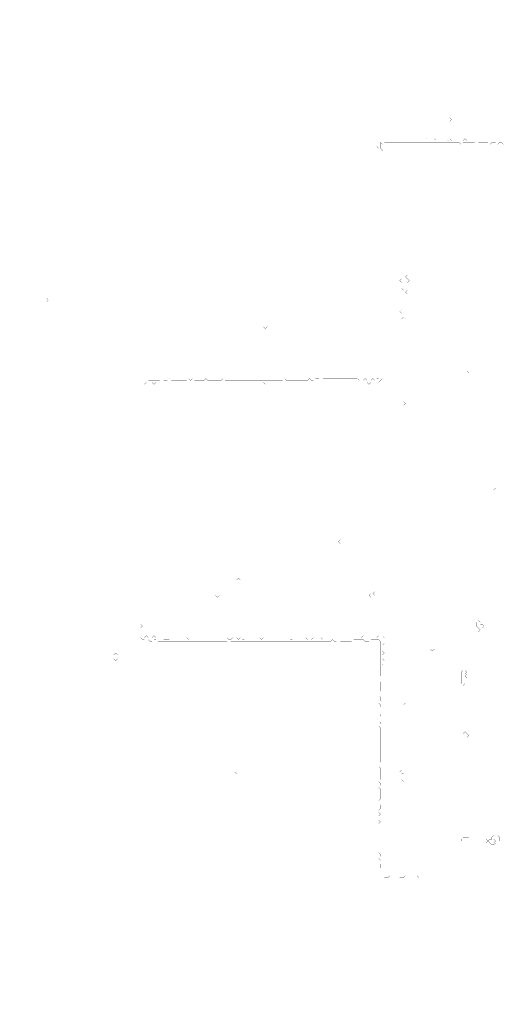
# Model space of a CAD drawing. Header units: metres. Extents: x 0 to 4931, y -4931 to 0.
# Drawn here: x 0 to 2427, y -4931 to 0 of the extents above; entities that cross this region are included whole.
import ezdxf

# ---------------------------------------------------------------- set-up
doc = ezdxf.new("R2010")
doc.units = ezdxf.units.M
for name, color, linetype in [('conductor', 1, 'Continuous'), ('dielectric', 8, 'Continuous'), ('substrate', 5, 'Continuous')]:
    doc.layers.add(name, color=color, linetype=linetype)

msp = doc.modelspace()

# ---------------------------------------------------------------- linework, layer by layer
at = {"layer": 'conductor', "const_width": 0.5}
msp.add_lwpolyline([(2431.4, -627.1), (2421.8, -617.5), (2412.1, -617.5), (2402.5, -627.1), (2392.8, -617.5), (2383.2, -617.5), (2373.5, -617.5), (2363.9, -627.1), (2354.2, -617.5), (2344.6, -617.5), (2334.9, -617.5), (2325.3, -617.5), (2315.6, -617.5), (2306, -617.5), (2296.3, -627.1), (2286.7, -617.5), (2277, -617.5), (2267.4, -617.5), (2257.7, -617.5), (2248.1, -617.5), (2238.4, -617.5), (2228.8, -617.5), (2219.1, -627.1), (2209.5, -617.5), (2199.8, -617.5), (2190.2, -617.5), (2180.5, -617.5), (2170.9, -617.5), (2161.2, -617.5), (2151.6, -617.5), (2142, -617.5), (2132.3, -617.5), (2122.7, -617.5), (2113, -617.5), (2103.4, -617.5), (2093.7, -617.5), (2084.1, -617.5), (2074.4, -617.5), (2064.8, -617.5), (2055.1, -617.5), (2045.5, -617.5), (2035.8, -617.5), (2026.2, -617.5), (2016.5, -617.5), (2006.9, -617.5), (1997.2, -617.5), (1987.6, -617.5), (1977.9, -617.5), (1968.3, -617.5), (1958.6, -617.5), (1949, -617.5), (1939.3, -617.5), (1929.7, -617.5), (1920, -617.5), (1910.4, -617.5), (1900.7, -617.5), (1891.1, -617.5), (1881.4, -617.5), (1871.8, -617.5), (1862.1, -617.5), (1852.5, -617.5), (1842.9, -617.5), (1833.2, -617.5), (1823.6, -627.1), (1813.9, -617.5), (1813.9, -627.1), (1813.9, -636.8), (1813.9, -646.4), (1823.6, -656.1), (1813.9, -665.7), (1823.6, -675.4), (1823.6, -685), (1823.6, -694.7), (1823.6, -704.3), (1823.6, -714), (1823.6, -723.6), (1823.6, -733.3), (1823.6, -742.9), (1823.6, -752.6), (1823.6, -762.2), (1823.6, -771.9), (1823.6, -781.5), (1823.6, -791.2), (1823.6, -800.8), (1823.6, -810.5), (1823.6, -820.1), (1823.6, -829.8), (1823.6, -839.4), (1823.6, -849.1), (1823.6, -858.7), (1823.6, -868.4), (1823.6, -878), (1823.6, -887.7), (1823.6, -897.3), (1823.6, -907), (1823.6, -916.6), (1823.6, -926.2), (1823.6, -935.9), (1823.6, -945.5), (1823.6, -955.2), (1823.6, -964.8), (1823.6, -974.5), (1823.6, -984.1), (1823.6, -993.8), (1823.6, -1003.4), (1823.6, -1013.1), (1823.6, -1022.7), (1823.6, -1032.4), (1823.6, -1042), (1823.6, -1051.7), (1823.6, -1061.3), (1823.6, -1071), (1823.6, -1080.6), (1823.6, -1090.3), (1823.6, -1099.9), (1823.6, -1109.6), (1823.6, -1119.2), (1823.6, -1128.9), (1823.6, -1138.5), (1823.6, -1148.2), (1823.6, -1157.8), (1823.6, -1167.5), (1823.6, -1177.1), (1823.6, -1186.8), (1823.6, -1196.4), (1823.6, -1206.1), (1823.6, -1215.7), (1823.6, -1225.4), (1823.6, -1235), (1823.6, -1244.6), (1823.6, -1254.3), (1823.6, -1263.9), (1823.6, -1273.6), (1823.6, -1283.2), (1823.6, -1292.9), (1823.6, -1302.5), (1823.6, -1312.2), (1823.6, -1321.8), (1823.6, -1331.5), (1823.6, -1341.1), (1823.6, -1350.8), (1823.6, -1360.4), (1823.6, -1370.1), (1823.6, -1379.7), (1823.6, -1389.4), (1823.6, -1399), (1823.6, -1408.7), (1823.6, -1418.3), (1823.6, -1428), (1823.6, -1437.6), (1823.6, -1447.3), (1823.6, -1456.9), (1823.6, -1466.6), (1823.6, -1476.2), (1823.6, -1485.9), (1823.6, -1495.5), (1823.6, -1505.2), (1823.6, -1514.8), (1823.6, -1524.5), (1823.6, -1534.1), (1823.6, -1543.8), (1823.6, -1553.4), (1823.6, -1563), (1823.6, -1572.7), (1823.6, -1582.3), (1823.6, -1592), (1823.6, -1601.6), (1823.6, -1611.3), (1823.6, -1620.9), (1823.6, -1630.6), (1823.6, -1640.2), (1823.6, -1649.9), (1823.6, -1659.5), (1823.6, -1669.2), (1823.6, -1678.8), (1823.6, -1688.5), (1823.6, -1698.1), (1823.6, -1707.8), (1823.6, -1717.4), (1823.6, -1727.1), (1823.6, -1736.7), (1823.6, -1746.4), (1823.6, -1756), (1823.6, -1765.7), (1823.6, -1775.3), (1823.6, -1785), (1823.6, -1794.6), (1823.6, -1804.3), (1813.9, -1813.9), (1804.3, -1823.6), (1794.6, -1823.6), (1785, -1823.6), (1775.3, -1823.6), (1765.7, -1823.6), (1756, -1833.2), (1746.4, -1823.6), (1736.7, -1823.6), (1727.1, -1823.6), (1717.4, -1823.6), (1707.8, -1823.6), (1698.1, -1823.6), (1688.5, -1823.6), (1678.8, -1823.6), (1669.2, -1823.6), (1659.5, -1823.6), (1649.9, -1823.6), (1640.2, -1823.6), (1630.6, -1823.6), (1620.9, -1823.6), (1611.3, -1823.6), (1601.6, -1823.6), (1592, -1823.6), (1582.3, -1823.6), (1572.7, -1823.6), (1563, -1823.6), (1553.4, -1823.6), (1543.8, -1823.6), (1534.1, -1823.6), (1524.5, -1823.6), (1514.8, -1823.6), (1505.2, -1823.6), (1495.5, -1823.6), (1485.9, -1823.6), (1476.2, -1823.6), (1466.6, -1823.6), (1456.9, -1823.6), (1447.3, -1823.6), (1437.6, -1823.6), (1428, -1823.6), (1418.3, -1823.6), (1408.7, -1823.6), (1399, -1823.6), (1389.4, -1823.6), (1379.7, -1823.6), (1370.1, -1823.6), (1360.4, -1823.6), (1350.8, -1823.6), (1341.1, -1823.6), (1331.5, -1823.6), (1321.8, -1823.6), (1312.2, -1823.6), (1302.5, -1823.6), (1292.9, -1833.2), (1283.2, -1823.6), (1273.6, -1823.6), (1263.9, -1823.6), (1254.3, -1833.2), (1244.6, -1833.2), (1235, -1833.2), (1225.4, -1823.6), (1215.7, -1833.2), (1206.1, -1823.6), (1196.4, -1823.6), (1186.8, -1823.6), (1177.1, -1833.2), (1167.5, -1823.6), (1157.8, -1823.6), (1148.2, -1823.6), (1138.5, -1833.2), (1128.9, -1823.6), (1119.2, -1823.6), (1109.6, -1823.6), (1099.9, -1833.2), (1090.3, -1823.6), (1080.6, -1823.6), (1071, -1823.6), (1061.3, -1823.6), (1051.7, -1823.6), (1042, -1823.6), (1032.4, -1823.6), (1022.7, -1823.6), (1013.1, -1823.6), (1003.4, -1823.6), (993.8, -1823.6), (984.1, -1823.6), (974.5, -1823.6), (964.8, -1823.6), (955.2, -1823.6), (945.5, -1823.6), (935.9, -1823.6), (926.2, -1823.6), (916.6, -1823.6), (907, -1823.6), (897.3, -1823.6), (887.7, -1823.6), (878, -1823.6), (868.4, -1823.6), (858.7, -1823.6), (849.1, -1823.6), (839.4, -1823.6), (829.8, -1823.6), (820.1, -1823.6), (810.5, -1823.6), (800.8, -1823.6), (791.2, -1823.6), (781.5, -1823.6), (771.9, -1823.6), (762.2, -1823.6), (752.6, -1823.6), (742.9, -1823.6), (733.3, -1823.6), (723.6, -1823.6), (714, -1823.6), (704.3, -1823.6), (694.7, -1823.6), (685, -1823.6), (675.4, -1833.2), (665.7, -1823.6), (656.1, -1833.2), (646.4, -1823.6), (636.8, -1823.6), (627.1, -1833.2), (627.1, -1842.9), (627.1, -1852.5), (627.1, -1862.1), (627.1, -1871.8), (627.1, -1881.4), (627.1, -1891.1), (627.1, -1900.7), (627.1, -1910.4), (627.1, -1920), (627.1, -1929.7), (627.1, -1939.3), (627.1, -1949), (627.1, -1958.6), (627.1, -1968.3), (627.1, -1977.9), (627.1, -1987.6), (627.1, -1997.2), (627.1, -2006.9), (627.1, -2016.5), (627.1, -2026.2), (627.1, -2035.8), (627.1, -2045.5), (627.1, -2055.1), (627.1, -2064.8), (627.1, -2074.4), (627.1, -2084.1), (627.1, -2093.7), (627.1, -2103.4), (627.1, -2113), (627.1, -2122.7), (627.1, -2132.3), (627.1, -2142), (627.1, -2151.6), (627.1, -2161.2), (627.1, -2170.9), (627.1, -2180.5), (627.1, -2190.2), (627.1, -2199.8), (627.1, -2209.5), (627.1, -2219.1), (627.1, -2228.8), (627.1, -2238.4), (627.1, -2248.1), (627.1, -2257.7), (627.1, -2267.4), (627.1, -2277), (627.1, -2286.7), (627.1, -2296.3), (627.1, -2306), (627.1, -2315.6), (627.1, -2325.3), (627.1, -2334.9), (627.1, -2344.6), (627.1, -2354.2), (627.1, -2363.9), (627.1, -2373.5), (627.1, -2383.2), (627.1, -2392.8), (627.1, -2402.5), (627.1, -2412.1), (627.1, -2421.8), (627.1, -2431.4), (627.1, -2441.1), (627.1, -2450.7), (627.1, -2460.4), (627.1, -2470), (627.1, -2479.6), (627.1, -2489.3), (627.1, -2498.9), (627.1, -2508.6), (627.1, -2518.2), (627.1, -2527.9), (627.1, -2537.5), (627.1, -2547.2), (627.1, -2556.8), (627.1, -2566.5), (627.1, -2576.1), (627.1, -2585.8), (627.1, -2595.4), (627.1, -2605.1), (627.1, -2614.7), (627.1, -2624.4), (627.1, -2634), (627.1, -2643.7), (627.1, -2653.3), (627.1, -2663), (627.1, -2672.6), (627.1, -2682.3), (627.1, -2691.9), (627.1, -2701.6), (627.1, -2711.2), (627.1, -2720.9), (627.1, -2730.5), (627.1, -2740.2), (627.1, -2749.8), (627.1, -2759.5), (627.1, -2769.1), (627.1, -2778.8), (627.1, -2788.4), (627.1, -2798), (627.1, -2807.7), (627.1, -2817.3), (627.1, -2827), (627.1, -2836.6), (627.1, -2846.3), (627.1, -2855.9), (627.1, -2865.6), (627.1, -2875.2), (627.1, -2884.9), (627.1, -2894.5), (627.1, -2904.2), (627.1, -2913.8), (627.1, -2923.5), (627.1, -2933.1), (627.1, -2942.8), (627.1, -2952.4), (627.1, -2962.1), (627.1, -2971.7), (627.1, -2981.4), (627.1, -2991), (627.1, -3000.7), (627.1, -3010.3), (627.1, -3020), (627.1, -3029.6), (627.1, -3039.3), (627.1, -3048.9), (627.1, -3058.6), (627.1, -3068.2), (627.1, -3077.9), (627.1, -3087.5), (627.1, -3097.1), (627.1, -3106.8), (636.8, -3097.1), (646.4, -3106.8), (656.1, -3106.8), (665.7, -3106.8), (675.4, -3097.1), (685, -3106.8), (694.7, -3106.8), (704.3, -3106.8), (714, -3106.8), (723.6, -3116.4), (733.3, -3116.4), (742.9, -3116.4), (752.6, -3116.4), (762.2, -3106.8), (771.9, -3106.8), (781.5, -3106.8), (791.2, -3106.8), (800.8, -3106.8), (810.5, -3106.8), (820.1, -3106.8), (829.8, -3106.8), (839.4, -3106.8), (849.1, -3116.4), (858.7, -3106.8), (868.4, -3106.8), (878, -3106.8), (887.7, -3106.8), (897.3, -3106.8), (907, -3106.8), (916.6, -3106.8), (926.2, -3106.8), (935.9, -3106.8), (945.5, -3106.8), (955.2, -3106.8), (964.8, -3106.8), (974.5, -3106.8), (984.1, -3106.8), (993.8, -3106.8), (1003.4, -3116.4), (1013.1, -3106.8), (1022.7, -3106.8), (1032.4, -3116.4), (1042, -3106.8), (1051.7, -3116.4), (1061.3, -3116.4), (1071, -3106.8), (1080.6, -3116.4), (1090.3, -3106.8), (1099.9, -3116.4), (1109.6, -3106.8), (1119.2, -3116.4), (1128.9, -3116.4), (1138.5, -3106.8), (1148.2, -3106.8), (1157.8, -3116.4), (1167.5, -3106.8), (1177.1, -3106.8), (1186.8, -3106.8), (1196.4, -3106.8), (1206.1, -3106.8), (1215.7, -3116.4), (1225.4, -3106.8), (1235, -3106.8), (1244.6, -3106.8), (1254.3, -3106.8), (1263.9, -3106.8), (1273.6, -3106.8), (1283.2, -3106.8), (1292.9, -3106.8), (1302.5, -3106.8), (1312.2, -3106.8), (1321.8, -3106.8), (1331.5, -3106.8), (1341.1, -3106.8), (1350.8, -3106.8), (1360.4, -3116.4), (1370.1, -3116.4), (1379.7, -3106.8), (1389.4, -3106.8), (1399, -3106.8), (1408.7, -3106.8), (1418.3, -3106.8), (1428, -3106.8), (1437.6, -3106.8), (1447.3, -3116.4), (1456.9, -3106.8), (1466.6, -3116.4), (1476.2, -3106.8), (1485.9, -3106.8), (1495.5, -3106.8), (1505.2, -3106.8), (1514.8, -3106.8), (1524.5, -3116.4), (1534.1, -3106.8), (1543.8, -3106.8), (1553.4, -3106.8), (1563, -3106.8), (1572.7, -3106.8), (1582.3, -3106.8), (1592, -3106.8), (1601.6, -3106.8), (1611.3, -3106.8), (1620.9, -3106.8), (1630.6, -3106.8), (1640.2, -3106.8), (1649.9, -3106.8), (1659.5, -3106.8), (1669.2, -3106.8), (1678.8, -3106.8), (1688.5, -3106.8), (1698.1, -3106.8), (1707.8, -3106.8), (1717.4, -3106.8), (1727.1, -3097.1), (1736.7, -3106.8), (1746.4, -3106.8), (1756, -3106.8), (1765.7, -3106.8), (1775.3, -3106.8), (1785, -3106.8), (1794.6, -3106.8), (1804.3, -3097.1), (1813.9, -3097.1), (1823.6, -3097.1), (1833.2, -3106.8), (1833.2, -3116.4), (1833.2, -3126.1), (1833.2, -3135.7), (1823.6, -3145.4), (1833.2, -3155), (1823.6, -3164.7), (1823.6, -3174.3), (1833.2, -3184), (1823.6, -3193.6), (1833.2, -3203.3), (1823.6, -3212.9), (1833.2, -3222.6), (1833.2, -3232.2), (1823.6, -3241.9), (1823.6, -3251.5), (1823.6, -3261.2), (1823.6, -3270.8), (1823.6, -3280.5), (1823.6, -3290.1), (1823.6, -3299.8), (1823.6, -3309.4), (1823.6, -3319.1), (1823.6, -3328.7), (1823.6, -3338.4), (1823.6, -3348), (1823.6, -3357.7), (1823.6, -3367.3), (1823.6, -3377), (1823.6, -3386.6), (1823.6, -3396.2), (1823.6, -3405.9), (1823.6, -3415.5), (1823.6, -3425.2), (1823.6, -3434.8), (1823.6, -3444.5), (1823.6, -3454.1), (1823.6, -3463.8), (1823.6, -3473.4), (1823.6, -3483.1), (1823.6, -3492.7), (1823.6, -3502.4), (1823.6, -3512), (1823.6, -3521.7), (1823.6, -3531.3), (1823.6, -3541), (1823.6, -3550.6), (1823.6, -3560.3), (1823.6, -3569.9), (1823.6, -3579.6), (1823.6, -3589.2), (1823.6, -3598.9), (1823.6, -3608.5), (1823.6, -3618.2), (1823.6, -3627.8), (1823.6, -3637.5), (1833.2, -3647.1), (1823.6, -3656.8), (1823.6, -3666.4), (1823.6, -3676.1), (1823.6, -3685.7), (1823.6, -3695.4), (1823.6, -3705), (1823.6, -3714.6), (1823.6, -3724.3), (1823.6, -3733.9), (1823.6, -3743.6), (1823.6, -3753.2), (1823.6, -3762.9), (1823.6, -3772.5), (1823.6, -3782.2), (1823.6, -3791.8), (1823.6, -3801.5), (1823.6, -3811.1), (1823.6, -3820.8), (1823.6, -3830.4), (1823.6, -3840.1), (1823.6, -3849.7), (1823.6, -3859.4), (1823.6, -3869), (1823.6, -3878.7), (1823.6, -3888.3), (1823.6, -3898), (1823.6, -3907.6), (1823.6, -3917.3), (1823.6, -3926.9), (1823.6, -3936.6), (1823.6, -3946.2), (1823.6, -3955.9), (1823.6, -3965.5), (1823.6, -3975.2), (1823.6, -3984.8), (1823.6, -3994.5), (1823.6, -4004.1), (1823.6, -4013.8), (1823.6, -4023.4), (1823.6, -4033), (1823.6, -4042.7), (1823.6, -4052.3), (1823.6, -4062), (1823.6, -4071.6), (1823.6, -4081.3), (1823.6, -4090.9), (1823.6, -4100.6), (1823.6, -4110.2), (1823.6, -4119.9), (1823.6, -4129.5), (1823.6, -4139.2), (1823.6, -4148.8), (1823.6, -4158.5), (1823.6, -4168.1), (1823.6, -4177.8), (1823.6, -4187.4), (1823.6, -4197.1), (1823.6, -4206.7), (1823.6, -4216.4), (1823.6, -4226), (1823.6, -4235.7), (1823.6, -4245.3), (1823.6, -4255), (1823.6, -4264.6), (1823.6, -4274.3), (1823.6, -4283.9), (1823.6, -4293.6), (1823.6, -4303.2), (1833.2, -4312.9), (1842.9, -4312.9), (1852.5, -4312.9), (1862.1, -4303.2), (1871.8, -4303.2), (1881.4, -4303.2), (1891.1, -4303.2), (1900.7, -4303.2), (1910.4, -4312.9), (1920, -4312.9), (1929.7, -4312.9), (1939.3, -4303.2), (1949, -4303.2), (1958.6, -4303.2), (1968.3, -4303.2), (1977.9, -4303.2), (1987.6, -4303.2), (1997.2, -4303.2), (2006.9, -4312.9), (2016.5, -4303.2), (2026.2, -4303.2), (2035.8, -4303.2), (2045.5, -4303.2), (2055.1, -4303.2), (2064.8, -4303.2), (2074.4, -4303.2), (2084.1, -4303.2), (2093.7, -4303.2), (2103.4, -4303.2), (2113, -4303.2), (2122.7, -4303.2), (2132.3, -4303.2), (2142, -4303.2), (2151.6, -4303.2), (2161.2, -4312.9), (2170.9, -4303.2), (2180.5, -4303.2), (2190.2, -4303.2), (2199.8, -4303.2), (2209.5, -4303.2), (2219.1, -4303.2), (2228.8, -4303.2), (2238.4, -4312.9), (2248.1, -4303.2), (2257.7, -4303.2), (2267.4, -4303.2), (2277, -4303.2), (2286.7, -4303.2), (2296.3, -4303.2), (2306, -4303.2), (2315.6, -4303.2), (2325.3, -4303.2), (2334.9, -4303.2), (2344.6, -4303.2), (2354.2, -4303.2), (2363.9, -4303.2), (2373.5, -4303.2), (2383.2, -4303.2), (2392.8, -4303.2), (2402.5, -4303.2), (2412.1, -4303.2), (2421.8, -4303.2), (2431.4, -4303.2)], dxfattribs=at)
for points in [[(1910.4, -1312.2), (1920, -1302.5), (1929.7, -1302.5), (1939.3, -1302.5), (1949, -1302.5), (1958.6, -1312.2), (1949, -1321.8), (1958.6, -1331.5), (1949, -1341.1), (1939.3, -1350.8), (1929.7, -1360.4), (1920, -1350.8), (1920, -1341.1), (1920, -1331.5), (1929.7, -1321.8), (1920, -1321.8)], [(1939.3, -1292.9), (1949, -1283.2), (1958.6, -1292.9), (1949, -1302.5)], [(2064.8, -1312.2), (2074.4, -1302.5), (2084.1, -1312.2), (2074.4, -1321.8)], [(1939.3, -1370.1), (1949, -1360.4), (1958.6, -1370.1), (1949, -1379.7)], [(1910.4, -1466.6), (1920, -1456.9), (1929.7, -1456.9), (1939.3, -1466.6), (1929.7, -1476.2), (1920, -1476.2)], [(1920, -1505.2), (1929.7, -1495.5), (1939.3, -1505.2), (1929.7, -1514.8)], [(2238.4, -1775.3), (2248.1, -1765.7), (2257.7, -1775.3), (2248.1, -1785)], [(1910.4, -1929.7), (1920, -1920), (1929.7, -1920), (1939.3, -1929.7), (1929.7, -1939.3), (1920, -1939.3)], [(2373.5, -2354.2), (2383.2, -2344.6), (2392.8, -2354.2), (2383.2, -2363.9)], [(1601.6, -2624.4), (1611.3, -2614.7), (1620.9, -2624.4), (1611.3, -2634)], [(1090.3, -2817.3), (1099.9, -2807.7), (1109.6, -2817.3), (1099.9, -2827)], [(984.1, -2894.5), (993.8, -2884.9), (1003.4, -2894.5), (993.8, -2904.2)], [(1756, -2894.5), (1765.7, -2884.9), (1775.3, -2894.5), (1765.7, -2904.2)], [(1775.3, -2884.9), (1785, -2875.2), (1794.6, -2884.9), (1785, -2894.5)], [(2296.3, -3029.6), (2306, -3020), (2315.6, -3029.6), (2315.6, -3039.3), (2325.3, -3039.3), (2334.9, -3048.9), (2325.3, -3058.6), (2315.6, -3058.6), (2306, -3058.6), (2296.3, -3048.9), (2296.3, -3039.3)], [(2296.3, -3068.2), (2306, -3058.6), (2315.6, -3068.2), (2306, -3077.9)], [(2064.8, -3164.7), (2074.4, -3155), (2084.1, -3164.7), (2074.4, -3174.3)], [(2219.1, -3280.5), (2228.8, -3270.8), (2238.4, -3270.8), (2248.1, -3280.5), (2238.4, -3290.1), (2238.4, -3299.8), (2238.4, -3309.4), (2238.4, -3319.1), (2238.4, -3328.7), (2238.4, -3338.4), (2228.8, -3348), (2219.1, -3338.4), (2219.1, -3328.7), (2219.1, -3319.1), (2219.1, -3309.4), (2219.1, -3299.8), (2219.1, -3290.1)], [(2238.4, -3299.8), (2248.1, -3290.1), (2257.7, -3299.8), (2248.1, -3309.4)], [(1920, -3434.8), (1929.7, -3425.2), (1939.3, -3434.8), (1929.7, -3444.5)], [(2228.8, -3589.2), (2238.4, -3579.6), (2248.1, -3589.2), (2238.4, -3598.9)], [(2238.4, -3598.9), (2248.1, -3589.2), (2257.7, -3598.9), (2248.1, -3608.5)], [(1910.4, -3782.2), (1920, -3772.5), (1929.7, -3772.5), (1939.3, -3782.2), (1929.7, -3791.8), (1920, -3791.8)], [(1920, -3820.8), (1929.7, -3811.1), (1939.3, -3820.8), (1929.7, -3830.4)], [(2219.1, -4119.9), (2228.8, -4110.2), (2238.4, -4110.2), (2248.1, -4110.2), (2257.7, -4110.2), (2267.4, -4119.9), (2257.7, -4129.5), (2248.1, -4139.2), (2238.4, -4139.2), (2228.8, -4139.2), (2219.1, -4129.5)], [(2334.9, -4129.5), (2344.6, -4119.9), (2354.2, -4129.5), (2344.6, -4139.2)], [(2373.5, -4110.2), (2383.2, -4100.6), (2392.8, -4110.2), (2402.5, -4100.6), (2412.1, -4110.2), (2412.1, -4119.9), (2412.1, -4129.5), (2402.5, -4139.2), (2392.8, -4139.2), (2383.2, -4148.8), (2373.5, -4148.8), (2363.9, -4139.2), (2354.2, -4129.5), (2363.9, -4119.9), (2373.5, -4119.9)]]:
    msp.add_lwpolyline(points, close=True, dxfattribs=at)
at = {"layer": 'dielectric', "const_width": 0.5}
for points in [[(2267.4, -135.1)], [(328, -1900.7)], [(791.2, -4139.2)], [(2373.5, -4129.5), (2383.2, -4139.2)]]:
    msp.add_lwpolyline(points, close=True, dxfattribs=at)
at = {"layer": 'substrate', "const_width": 0.5}
for points in [[(2431.4, 0), (2421.8, 0), (2412.1, 0), (2402.5, 0), (2392.8, 0), (2383.2, 0), (2373.5, 0), (2363.9, 0), (2354.2, 0), (2344.6, 0), (2334.9, 0), (2325.3, 0), (2315.6, 0), (2306, 0), (2296.3, 0), (2286.7, 0), (2277, 0), (2267.4, 0), (2257.7, 0), (2248.1, 0), (2238.4, 0), (2228.8, 0), (2219.1, 0), (2209.5, 0), (2199.8, 0), (2190.2, 0), (2180.5, 0), (2170.9, 0), (2161.2, 0), (2151.6, 0), (2142, 0), (2132.3, 0), (2122.7, 0), (2113, 0), (2103.4, 0), (2093.7, 0), (2084.1, 0), (2074.4, 0), (2064.8, 0), (2055.1, 0), (2045.5, 0), (2035.8, 0), (2026.2, 0), (2016.5, 0), (2006.9, 0), (1997.2, 0), (1987.6, 0), (1977.9, 0), (1968.3, 0), (1958.6, 0), (1949, 0), (1939.3, 0), (1929.7, 0), (1920, 0), (1910.4, 0), (1900.7, 0), (1891.1, 0), (1881.4, 0), (1871.8, 0), (1862.1, 0), (1852.5, 0), (1842.9, 0), (1833.2, 0), (1823.6, 0), (1813.9, 0), (1804.3, 0), (1794.6, 0), (1785, 0), (1775.3, 0), (1765.7, 0), (1756, 0), (1746.4, 0), (1736.7, 0), (1727.1, 0), (1717.4, 0), (1707.8, 0), (1698.1, 0), (1688.5, 0), (1678.8, 0), (1669.2, 0), (1659.5, 0), (1649.9, 0), (1640.2, 0), (1630.6, 0), (1620.9, 0), (1611.3, 0), (1601.6, 0), (1592, 0), (1582.3, 0), (1572.7, 0), (1563, 0), (1553.4, 0), (1543.8, 0), (1534.1, 0), (1524.5, 0), (1514.8, 0), (1505.2, 0), (1495.5, 0), (1485.9, 0), (1476.2, 0), (1466.6, 0), (1456.9, 0), (1447.3, 0), (1437.6, 0), (1428, 0), (1418.3, 0), (1408.7, 0), (1399, 0), (1389.4, 0), (1379.7, 0), (1370.1, 0), (1360.4, 0), (1350.8, 0), (1341.1, 0), (1331.5, 0), (1321.8, 0), (1312.2, 0), (1302.5, 0), (1292.9, 0), (1283.2, 0), (1273.6, 0), (1263.9, 0), (1254.3, 0), (1244.6, 0), (1235, 0), (1225.4, 0), (1215.7, 0), (1206.1, 0), (1196.4, 0), (1186.8, 0), (1177.1, 0), (1167.5, 0), (1157.8, 0), (1148.2, 0), (1138.5, 0), (1128.9, 0), (1119.2, 0), (1109.6, 0), (1099.9, 0), (1090.3, 0), (1080.6, 0), (1071, 0), (1061.3, 0), (1051.7, 0), (1042, 0), (1032.4, 0), (1022.7, 0), (1013.1, 0), (1003.4, 0), (993.8, 0), (984.1, 0), (974.5, 0), (964.8, 0), (955.2, 0), (945.5, 0), (935.9, 0), (926.2, 0), (916.6, 0), (907, 0), (897.3, 0), (887.7, 0), (878, 0), (868.4, 0), (858.7, 0), (849.1, 0), (839.4, 0), (829.8, 0), (820.1, 0), (810.5, 0), (800.8, 0), (791.2, 0), (781.5, 0), (771.9, 0), (762.2, 0), (752.6, 0), (742.9, 0), (733.3, 0), (723.6, 0), (714, 0), (704.3, 0), (694.7, 0), (685, 0), (675.4, 0), (665.7, 0), (656.1, 0), (646.4, 0), (636.8, 0), (627.1, 0), (617.5, 0), (607.9, 0), (598.2, 0), (588.6, 0), (578.9, 0), (569.3, 0), (559.6, 0), (550, 0), (540.3, 0), (530.7, 0), (521, 0), (511.4, 0), (501.7, 0), (492.1, 0), (482.4, 0), (472.8, 0), (463.1, 0), (453.5, 0), (443.8, 0), (434.2, 0), (424.5, 0), (414.9, 0), (405.2, 0), (395.6, 0), (385.9, 0), (376.3, 0), (366.6, 0), (357, 0), (347.3, 0), (337.7, 0), (328, 0), (318.4, 0), (308.8, 0), (299.1, 0), (289.5, 0), (279.8, 0), (270.2, 0), (260.5, 0), (250.9, 0), (241.2, 0), (231.6, 0), (221.9, 0), (212.3, 0), (202.6, 0), (193, 0), (183.3, 0), (173.7, 0), (164, 0), (154.4, 0), (144.7, 0), (135.1, 0), (125.4, 0), (115.8, 0), (106.1, 0), (96.5, 0), (86.8, 0), (77.2, 0), (67.5, 0), (57.9, 0), (48.2, 0), (38.6, 0), (28.9, 0), (19.3, 0), (9.6, 0), (0, 0), (0, -9.6), (0, -19.3), (0, -28.9), (0, -38.6), (0, -48.2), (0, -57.9), (0, -67.5), (0, -77.2), (0, -86.8), (0, -96.5), (0, -106.1), (0, -115.8), (0, -125.4), (0, -135.1), (0, -144.7), (0, -154.4), (0, -164), (0, -173.7), (0, -183.3), (0, -193), (0, -202.6), (0, -212.3), (0, -221.9), (0, -231.6), (0, -241.2), (0, -250.9), (0, -260.5), (0, -270.2), (0, -279.8), (0, -289.5), (0, -299.1), (0, -308.8), (0, -318.4), (0, -328), (0, -337.7), (0, -347.3), (0, -357), (0, -366.6), (0, -376.3), (0, -385.9), (0, -395.6), (0, -405.2), (0, -414.9), (0, -424.5), (0, -434.2), (0, -443.8), (0, -453.5), (0, -463.1), (0, -472.8), (0, -482.4), (0, -492.1), (0, -501.7), (0, -511.4), (0, -521), (0, -530.7), (0, -540.3), (0, -550), (0, -559.6), (0, -569.3), (0, -578.9), (0, -588.6), (0, -598.2), (0, -607.9), (0, -617.5), (0, -627.1), (0, -636.8), (0, -646.4), (0, -656.1), (0, -665.7), (0, -675.4), (0, -685), (0, -694.7), (0, -704.3), (0, -714), (0, -723.6), (0, -733.3), (0, -742.9), (0, -752.6), (0, -762.2), (0, -771.9), (0, -781.5), (0, -791.2), (0, -800.8), (0, -810.5), (0, -820.1), (0, -829.8), (0, -839.4), (0, -849.1), (0, -858.7), (0, -868.4), (0, -878), (0, -887.7), (0, -897.3), (0, -907), (0, -916.6), (0, -926.2), (0, -935.9), (0, -945.5), (0, -955.2), (0, -964.8), (0, -974.5), (0, -984.1), (0, -993.8), (0, -1003.4), (0, -1013.1), (0, -1022.7), (0, -1032.4), (0, -1042), (0, -1051.7), (0, -1061.3), (0, -1071), (0, -1080.6), (0, -1090.3), (0, -1099.9), (0, -1109.6), (0, -1119.2), (0, -1128.9), (0, -1138.5), (0, -1148.2), (0, -1157.8), (0, -1167.5), (0, -1177.1), (0, -1186.8), (0, -1196.4), (0, -1206.1), (0, -1215.7), (0, -1225.4), (0, -1235), (0, -1244.6), (0, -1254.3), (0, -1263.9), (0, -1273.6), (0, -1283.2), (0, -1292.9), (0, -1302.5), (0, -1312.2), (0, -1321.8), (0, -1331.5), (0, -1341.1), (0, -1350.8), (0, -1360.4), (0, -1370.1), (0, -1379.7), (0, -1389.4), (0, -1399), (0, -1408.7), (0, -1418.3), (0, -1428), (0, -1437.6), (0, -1447.3), (0, -1456.9), (0, -1466.6), (0, -1476.2), (0, -1485.9), (0, -1495.5), (0, -1505.2), (0, -1514.8), (0, -1524.5), (0, -1534.1), (0, -1543.8), (0, -1553.4), (0, -1563), (0, -1572.7), (0, -1582.3), (0, -1592), (0, -1601.6), (0, -1611.3), (0, -1620.9), (0, -1630.6), (0, -1640.2), (0, -1649.9), (0, -1659.5), (0, -1669.2), (0, -1678.8), (0, -1688.5), (0, -1698.1), (0, -1707.8), (0, -1717.4), (0, -1727.1), (0, -1736.7), (0, -1746.4), (0, -1756), (0, -1765.7), (0, -1775.3), (0, -1785), (0, -1794.6), (0, -1804.3), (0, -1813.9), (0, -1823.6), (0, -1833.2), (0, -1842.9), (0, -1852.5), (0, -1862.1), (0, -1871.8), (0, -1881.4), (0, -1891.1), (0, -1900.7), (0, -1910.4), (0, -1920), (0, -1929.7), (0, -1939.3), (0, -1949), (0, -1958.6), (0, -1968.3), (0, -1977.9), (0, -1987.6), (0, -1997.2), (0, -2006.9), (0, -2016.5), (0, -2026.2), (0, -2035.8), (0, -2045.5), (0, -2055.1), (0, -2064.8), (0, -2074.4), (0, -2084.1), (0, -2093.7), (0, -2103.4), (0, -2113), (0, -2122.7), (0, -2132.3), (0, -2142), (0, -2151.6), (0, -2161.2), (0, -2170.9), (0, -2180.5), (0, -2190.2), (0, -2199.8), (0, -2209.5), (0, -2219.1), (0, -2228.8), (0, -2238.4), (0, -2248.1), (0, -2257.7), (0, -2267.4), (0, -2277), (0, -2286.7), (0, -2296.3), (0, -2306), (0, -2315.6), (0, -2325.3), (0, -2334.9), (0, -2344.6), (0, -2354.2), (0, -2363.9), (0, -2373.5), (0, -2383.2), (0, -2392.8), (0, -2402.5), (0, -2412.1), (0, -2421.8), (0, -2431.4), (0, -2441.1), (0, -2450.7), (0, -2460.4), (0, -2470), (0, -2479.6), (0, -2489.3), (0, -2498.9), (0, -2508.6), (0, -2518.2), (0, -2527.9), (0, -2537.5), (0, -2547.2), (0, -2556.8), (0, -2566.5), (0, -2576.1), (0, -2585.8), (0, -2595.4), (0, -2605.1), (0, -2614.7), (0, -2624.4), (0, -2634), (0, -2643.7), (0, -2653.3), (0, -2663), (0, -2672.6), (0, -2682.3), (0, -2691.9), (0, -2701.6), (0, -2711.2), (0, -2720.9), (0, -2730.5), (0, -2740.2), (0, -2749.8), (0, -2759.5), (0, -2769.1), (0, -2778.8), (0, -2788.4), (0, -2798), (0, -2807.7), (0, -2817.3), (0, -2827), (0, -2836.6), (0, -2846.3), (0, -2855.9), (0, -2865.6), (0, -2875.2), (0, -2884.9), (0, -2894.5), (0, -2904.2), (0, -2913.8), (0, -2923.5), (0, -2933.1), (0, -2942.8), (0, -2952.4), (0, -2962.1), (0, -2971.7), (0, -2981.4), (0, -2991), (0, -3000.7), (0, -3010.3), (0, -3020), (0, -3029.6), (0, -3039.3), (0, -3048.9), (0, -3058.6), (0, -3068.2), (0, -3077.9), (0, -3087.5), (0, -3097.1), (0, -3106.8), (0, -3116.4), (0, -3126.1), (0, -3135.7), (0, -3145.4), (0, -3155), (0, -3164.7), (0, -3174.3), (0, -3184), (0, -3193.6), (0, -3203.3), (0, -3212.9), (0, -3222.6), (0, -3232.2), (0, -3241.9), (0, -3251.5), (0, -3261.2), (0, -3270.8), (0, -3280.5), (0, -3290.1), (0, -3299.8), (0, -3309.4), (0, -3319.1), (0, -3328.7), (0, -3338.4), (0, -3348), (0, -3357.7), (0, -3367.3), (0, -3377), (0, -3386.6), (0, -3396.2), (0, -3405.9), (0, -3415.5), (0, -3425.2), (0, -3434.8), (0, -3444.5), (0, -3454.1), (0, -3463.8), (0, -3473.4), (0, -3483.1), (0, -3492.7), (0, -3502.4), (0, -3512), (0, -3521.7), (0, -3531.3), (0, -3541), (0, -3550.6), (0, -3560.3), (0, -3569.9), (0, -3579.6), (0, -3589.2), (0, -3598.9), (0, -3608.5), (0, -3618.2), (0, -3627.8), (0, -3637.5), (0, -3647.1), (0, -3656.8), (0, -3666.4), (0, -3676.1), (0, -3685.7), (0, -3695.4), (0, -3705), (0, -3714.6), (0, -3724.3), (0, -3733.9), (0, -3743.6), (0, -3753.2), (0, -3762.9), (0, -3772.5), (0, -3782.2), (0, -3791.8), (0, -3801.5), (0, -3811.1), (0, -3820.8), (0, -3830.4), (0, -3840.1), (0, -3849.7), (0, -3859.4), (0, -3869), (0, -3878.7), (0, -3888.3), (0, -3898), (0, -3907.6), (0, -3917.3), (0, -3926.9), (0, -3936.6), (0, -3946.2), (0, -3955.9), (0, -3965.5), (0, -3975.2), (0, -3984.8), (0, -3994.5), (0, -4004.1), (0, -4013.8), (0, -4023.4), (0, -4033), (0, -4042.7), (0, -4052.3), (0, -4062), (0, -4071.6), (0, -4081.3), (0, -4090.9), (0, -4100.6), (0, -4110.2), (0, -4119.9), (0, -4129.5), (0, -4139.2), (0, -4148.8), (0, -4158.5), (0, -4168.1), (0, -4177.8), (0, -4187.4), (0, -4197.1), (0, -4206.7), (0, -4216.4), (0, -4226), (0, -4235.7), (0, -4245.3), (0, -4255), (0, -4264.6), (0, -4274.3), (0, -4283.9), (0, -4293.6), (0, -4303.2), (0, -4312.9), (0, -4322.5), (0, -4332.1), (0, -4341.8), (0, -4351.4), (0, -4361.1), (0, -4370.7), (0, -4380.4), (0, -4390), (0, -4399.7), (0, -4409.3), (0, -4419), (0, -4428.6), (0, -4438.3), (0, -4447.9), (0, -4457.6), (0, -4467.2), (0, -4476.9), (0, -4486.5), (0, -4496.2), (0, -4505.8), (0, -4515.5), (0, -4525.1), (0, -4534.8), (0, -4544.4), (0, -4554.1), (0, -4563.7), (0, -4573.4), (0, -4583), (0, -4592.7), (0, -4602.3), (0, -4612), (0, -4621.6), (0, -4631.2), (0, -4640.9), (0, -4650.5), (0, -4660.2), (0, -4669.8), (0, -4679.5), (0, -4689.1), (0, -4698.8), (0, -4708.4), (0, -4718.1), (0, -4727.7), (0, -4737.4), (0, -4747), (0, -4756.7), (0, -4766.3), (0, -4776), (0, -4785.6), (0, -4795.3), (0, -4804.9), (0, -4814.6), (0, -4824.2), (0, -4833.9), (0, -4843.5), (0, -4853.2), (0, -4862.8), (0, -4872.5), (0, -4882.1), (0, -4891.8), (0, -4901.4), (0, -4911.1), (0, -4920.7), (0, -4930.4), (9.6, -4930.4), (19.3, -4930.4), (28.9, -4930.4), (38.6, -4930.4), (48.2, -4930.4), (57.9, -4930.4), (67.5, -4930.4), (77.2, -4930.4), (86.8, -4930.4), (96.5, -4930.4), (106.1, -4930.4), (115.8, -4930.4), (125.4, -4930.4), (135.1, -4930.4), (144.7, -4930.4), (154.4, -4930.4), (164, -4930.4), (173.7, -4930.4), (183.3, -4930.4), (193, -4930.4), (202.6, -4930.4), (212.3, -4930.4), (221.9, -4930.4), (231.6, -4930.4), (241.2, -4930.4), (250.9, -4930.4), (260.5, -4930.4), (270.2, -4930.4), (279.8, -4930.4), (289.5, -4930.4), (299.1, -4930.4), (308.8, -4930.4), (318.4, -4930.4), (328, -4930.4), (337.7, -4930.4), (347.3, -4930.4), (357, -4930.4), (366.6, -4930.4), (376.3, -4930.4), (385.9, -4930.4), (395.6, -4930.4), (405.2, -4930.4), (414.9, -4930.4), (424.5, -4930.4), (434.2, -4930.4), (443.8, -4930.4), (453.5, -4930.4), (463.1, -4930.4), (472.8, -4930.4), (482.4, -4930.4), (492.1, -4930.4), (501.7, -4930.4), (511.4, -4930.4), (521, -4930.4), (530.7, -4930.4), (540.3, -4930.4), (550, -4930.4), (559.6, -4930.4), (569.3, -4930.4), (578.9, -4930.4), (588.6, -4930.4), (598.2, -4930.4), (607.9, -4930.4), (617.5, -4930.4), (627.1, -4930.4), (636.8, -4930.4), (646.4, -4930.4), (656.1, -4930.4), (665.7, -4930.4), (675.4, -4930.4), (685, -4930.4), (694.7, -4930.4), (704.3, -4930.4), (714, -4930.4), (723.6, -4930.4), (733.3, -4930.4), (742.9, -4930.4), (752.6, -4930.4), (762.2, -4930.4), (771.9, -4930.4), (781.5, -4930.4), (791.2, -4930.4), (800.8, -4930.4), (810.5, -4930.4), (820.1, -4930.4), (829.8, -4930.4), (839.4, -4930.4), (849.1, -4930.4), (858.7, -4930.4), (868.4, -4930.4), (878, -4930.4), (887.7, -4930.4), (897.3, -4930.4), (907, -4930.4), (916.6, -4930.4), (926.2, -4930.4), (935.9, -4930.4), (945.5, -4930.4), (955.2, -4930.4), (964.8, -4930.4), (974.5, -4930.4), (984.1, -4930.4), (993.8, -4930.4), (1003.4, -4930.4), (1013.1, -4930.4), (1022.7, -4930.4), (1032.4, -4930.4), (1042, -4930.4), (1051.7, -4930.4), (1061.3, -4930.4), (1071, -4930.4), (1080.6, -4930.4), (1090.3, -4930.4), (1099.9, -4930.4), (1109.6, -4930.4), (1119.2, -4930.4), (1128.9, -4930.4), (1138.5, -4930.4), (1148.2, -4930.4), (1157.8, -4930.4), (1167.5, -4930.4), (1177.1, -4930.4), (1186.8, -4930.4), (1196.4, -4930.4), (1206.1, -4930.4), (1215.7, -4930.4), (1225.4, -4930.4), (1235, -4930.4), (1244.6, -4930.4), (1254.3, -4930.4), (1263.9, -4930.4), (1273.6, -4930.4), (1283.2, -4930.4), (1292.9, -4930.4), (1302.5, -4930.4), (1312.2, -4930.4), (1321.8, -4930.4), (1331.5, -4930.4), (1341.1, -4930.4), (1350.8, -4930.4), (1360.4, -4930.4), (1370.1, -4930.4), (1379.7, -4930.4), (1389.4, -4930.4), (1399, -4930.4), (1408.7, -4930.4), (1418.3, -4930.4), (1428, -4930.4), (1437.6, -4930.4), (1447.3, -4930.4), (1456.9, -4930.4), (1466.6, -4930.4), (1476.2, -4930.4), (1485.9, -4930.4), (1495.5, -4930.4), (1505.2, -4930.4), (1514.8, -4930.4), (1524.5, -4930.4), (1534.1, -4930.4), (1543.8, -4930.4), (1553.4, -4930.4), (1563, -4930.4), (1572.7, -4930.4), (1582.3, -4930.4), (1592, -4930.4), (1601.6, -4930.4), (1611.3, -4930.4), (1620.9, -4930.4), (1630.6, -4930.4), (1640.2, -4930.4), (1649.9, -4930.4), (1659.5, -4930.4), (1669.2, -4930.4), (1678.8, -4930.4), (1688.5, -4930.4), (1698.1, -4930.4), (1707.8, -4930.4), (1717.4, -4930.4), (1727.1, -4930.4), (1736.7, -4930.4), (1746.4, -4930.4), (1756, -4930.4), (1765.7, -4930.4), (1775.3, -4930.4), (1785, -4930.4), (1794.6, -4930.4), (1804.3, -4930.4), (1813.9, -4930.4), (1823.6, -4930.4), (1833.2, -4930.4), (1842.9, -4930.4), (1852.5, -4930.4), (1862.1, -4930.4), (1871.8, -4930.4), (1881.4, -4930.4), (1891.1, -4930.4), (1900.7, -4930.4), (1910.4, -4930.4), (1920, -4930.4), (1929.7, -4930.4), (1939.3, -4930.4), (1949, -4930.4), (1958.6, -4930.4), (1968.3, -4930.4), (1977.9, -4930.4), (1987.6, -4930.4), (1997.2, -4930.4), (2006.9, -4930.4), (2016.5, -4930.4), (2026.2, -4930.4), (2035.8, -4930.4), (2045.5, -4930.4), (2055.1, -4930.4), (2064.8, -4930.4), (2074.4, -4930.4), (2084.1, -4930.4), (2093.7, -4930.4), (2103.4, -4930.4), (2113, -4930.4), (2122.7, -4930.4), (2132.3, -4930.4), (2142, -4930.4), (2151.6, -4930.4), (2161.2, -4930.4), (2170.9, -4930.4), (2180.5, -4930.4), (2190.2, -4930.4), (2199.8, -4930.4), (2209.5, -4930.4), (2219.1, -4930.4), (2228.8, -4930.4), (2238.4, -4930.4), (2248.1, -4930.4), (2257.7, -4930.4), (2267.4, -4930.4), (2277, -4930.4), (2286.7, -4930.4), (2296.3, -4930.4), (2306, -4930.4), (2315.6, -4930.4), (2325.3, -4930.4), (2334.9, -4930.4), (2344.6, -4930.4), (2354.2, -4930.4), (2363.9, -4930.4), (2373.5, -4930.4), (2383.2, -4930.4), (2392.8, -4930.4), (2402.5, -4930.4), (2412.1, -4930.4), (2421.8, -4930.4), (2431.4, -4930.4)], [(2431.4, -4322.5), (2421.8, -4322.5), (2412.1, -4322.5), (2402.5, -4322.5), (2392.8, -4322.5), (2383.2, -4322.5), (2373.5, -4322.5), (2363.9, -4322.5), (2354.2, -4322.5), (2344.6, -4322.5), (2334.9, -4322.5), (2325.3, -4322.5), (2315.6, -4322.5), (2306, -4322.5), (2296.3, -4322.5), (2286.7, -4322.5), (2277, -4322.5), (2267.4, -4322.5), (2257.7, -4322.5), (2248.1, -4322.5), (2238.4, -4322.5), (2228.8, -4322.5), (2219.1, -4322.5), (2209.5, -4322.5), (2199.8, -4322.5), (2190.2, -4322.5), (2180.5, -4322.5), (2170.9, -4322.5), (2161.2, -4322.5), (2151.6, -4322.5), (2142, -4322.5), (2132.3, -4322.5), (2122.7, -4322.5), (2113, -4322.5), (2103.4, -4322.5), (2093.7, -4322.5), (2084.1, -4322.5), (2074.4, -4322.5), (2064.8, -4322.5), (2055.1, -4322.5), (2045.5, -4322.5), (2035.8, -4322.5), (2026.2, -4322.5), (2016.5, -4322.5), (2006.9, -4322.5), (1997.2, -4322.5), (1987.6, -4322.5), (1977.9, -4322.5), (1968.3, -4322.5), (1958.6, -4322.5), (1949, -4322.5), (1939.3, -4322.5), (1929.7, -4322.5), (1920, -4322.5), (1910.4, -4322.5), (1900.7, -4322.5), (1891.1, -4322.5), (1881.4, -4322.5), (1871.8, -4322.5), (1862.1, -4322.5), (1852.5, -4322.5), (1842.9, -4322.5), (1833.2, -4322.5), (1823.6, -4322.5), (1813.9, -4322.5), (1804.3, -4312.9), (1804.3, -4303.2), (1804.3, -4293.6), (1804.3, -4283.9), (1804.3, -4274.3), (1813.9, -4264.6), (1813.9, -4255), (1813.9, -4245.3), (1804.3, -4235.7), (1813.9, -4226), (1804.3, -4216.4), (1813.9, -4206.7), (1813.9, -4197.1), (1804.3, -4187.4), (1804.3, -4177.8), (1804.3, -4168.1), (1804.3, -4158.5), (1804.3, -4148.8), (1804.3, -4139.2), (1804.3, -4129.5), (1804.3, -4119.9), (1804.3, -4110.2), (1804.3, -4100.6), (1804.3, -4090.9), (1804.3, -4081.3), (1804.3, -4071.6), (1804.3, -4062), (1804.3, -4052.3), (1804.3, -4042.7), (1813.9, -4033), (1804.3, -4023.4), (1804.3, -4013.8), (1804.3, -4004.1), (1813.9, -3994.5), (1804.3, -3984.8), (1804.3, -3975.2), (1813.9, -3965.5), (1813.9, -3955.9), (1813.9, -3946.2), (1804.3, -3936.6), (1804.3, -3926.9), (1813.9, -3917.3), (1813.9, -3907.6), (1813.9, -3898), (1813.9, -3888.3), (1813.9, -3878.7), (1813.9, -3869), (1804.3, -3859.4), (1813.9, -3849.7), (1813.9, -3840.1), (1804.3, -3830.4), (1813.9, -3820.8), (1813.9, -3811.1), (1813.9, -3801.5), (1813.9, -3791.8), (1813.9, -3782.2), (1813.9, -3772.5), (1813.9, -3762.9), (1804.3, -3753.2), (1804.3, -3743.6), (1813.9, -3733.9), (1813.9, -3724.3), (1813.9, -3714.6), (1813.9, -3705), (1813.9, -3695.4), (1813.9, -3685.7), (1813.9, -3676.1), (1813.9, -3666.4), (1813.9, -3656.8), (1813.9, -3647.1), (1813.9, -3637.5), (1813.9, -3627.8), (1813.9, -3618.2), (1813.9, -3608.5), (1813.9, -3598.9), (1813.9, -3589.2), (1813.9, -3579.6), (1813.9, -3569.9), (1813.9, -3560.3), (1804.3, -3550.6), (1813.9, -3541), (1813.9, -3531.3), (1804.3, -3521.7), (1804.3, -3512), (1813.9, -3502.4), (1813.9, -3492.7), (1804.3, -3483.1), (1804.3, -3473.4), (1804.3, -3463.8), (1813.9, -3454.1), (1813.9, -3444.5), (1804.3, -3434.8), (1813.9, -3425.2), (1813.9, -3415.5), (1813.9, -3405.9), (1804.3, -3396.2), (1804.3, -3386.6), (1813.9, -3377), (1813.9, -3367.3), (1813.9, -3357.7), (1813.9, -3348), (1813.9, -3338.4), (1813.9, -3328.7), (1804.3, -3319.1), (1804.3, -3309.4), (1813.9, -3299.8), (1813.9, -3290.1), (1813.9, -3280.5), (1813.9, -3270.8), (1813.9, -3261.2), (1813.9, -3251.5), (1813.9, -3241.9), (1813.9, -3232.2), (1813.9, -3222.6), (1813.9, -3212.9), (1813.9, -3203.3), (1813.9, -3193.6), (1813.9, -3184), (1813.9, -3174.3), (1813.9, -3164.7), (1813.9, -3155), (1813.9, -3145.4), (1813.9, -3135.7), (1813.9, -3126.1), (1804.3, -3116.4), (1794.6, -3116.4), (1785, -3116.4), (1775.3, -3116.4), (1765.7, -3116.4), (1756, -3126.1), (1746.4, -3126.1), (1736.7, -3126.1), (1727.1, -3116.4), (1717.4, -3116.4), (1707.8, -3116.4), (1698.1, -3116.4), (1688.5, -3116.4), (1678.8, -3116.4), (1669.2, -3126.1), (1659.5, -3126.1), (1649.9, -3126.1), (1640.2, -3126.1), (1630.6, -3126.1), (1620.9, -3126.1), (1611.3, -3126.1), (1601.6, -3116.4), (1592, -3126.1), (1582.3, -3126.1), (1572.7, -3116.4), (1563, -3126.1), (1553.4, -3126.1), (1543.8, -3126.1), (1534.1, -3126.1), (1524.5, -3126.1), (1514.8, -3126.1), (1505.2, -3126.1), (1495.5, -3126.1), (1485.9, -3126.1), (1476.2, -3126.1), (1466.6, -3126.1), (1456.9, -3126.1), (1447.3, -3126.1), (1437.6, -3126.1), (1428, -3126.1), (1418.3, -3126.1), (1408.7, -3126.1), (1399, -3126.1), (1389.4, -3126.1), (1379.7, -3126.1), (1370.1, -3126.1), (1360.4, -3126.1), (1350.8, -3126.1), (1341.1, -3126.1), (1331.5, -3126.1), (1321.8, -3126.1), (1312.2, -3126.1), (1302.5, -3126.1), (1292.9, -3126.1), (1283.2, -3126.1), (1273.6, -3126.1), (1263.9, -3126.1), (1254.3, -3126.1), (1244.6, -3126.1), (1235, -3126.1), (1225.4, -3126.1), (1215.7, -3126.1), (1206.1, -3126.1), (1196.4, -3126.1), (1186.8, -3126.1), (1177.1, -3126.1), (1167.5, -3126.1), (1157.8, -3126.1), (1148.2, -3126.1), (1138.5, -3126.1), (1128.9, -3126.1), (1119.2, -3126.1), (1109.6, -3126.1), (1099.9, -3126.1), (1090.3, -3126.1), (1080.6, -3126.1), (1071, -3126.1), (1061.3, -3126.1), (1051.7, -3135.7), (1042, -3126.1), (1032.4, -3126.1), (1022.7, -3126.1), (1013.1, -3126.1), (1003.4, -3126.1), (993.8, -3126.1), (984.1, -3126.1), (974.5, -3126.1), (964.8, -3126.1), (955.2, -3126.1), (945.5, -3126.1), (935.9, -3126.1), (926.2, -3126.1), (916.6, -3126.1), (907, -3126.1), (897.3, -3126.1), (887.7, -3126.1), (878, -3126.1), (868.4, -3126.1), (858.7, -3126.1), (849.1, -3126.1), (839.4, -3126.1), (829.8, -3126.1), (820.1, -3126.1), (810.5, -3126.1), (800.8, -3126.1), (791.2, -3126.1), (781.5, -3126.1), (771.9, -3126.1), (762.2, -3126.1), (752.6, -3126.1), (742.9, -3126.1), (733.3, -3126.1), (723.6, -3126.1), (714, -3126.1), (704.3, -3126.1), (694.7, -3126.1), (685, -3116.4), (675.4, -3116.4), (665.7, -3126.1), (656.1, -3126.1), (646.4, -3116.4), (636.8, -3126.1), (627.1, -3116.4), (617.5, -3116.4), (607.9, -3106.8), (607.9, -3097.1), (607.9, -3087.5), (607.9, -3077.9), (607.9, -3068.2), (607.9, -3058.6), (617.5, -3048.9), (607.9, -3039.3), (607.9, -3029.6), (607.9, -3020), (607.9, -3010.3), (607.9, -3000.7), (607.9, -2991), (607.9, -2981.4), (607.9, -2971.7), (607.9, -2962.1), (607.9, -2952.4), (607.9, -2942.8), (607.9, -2933.1), (607.9, -2923.5), (607.9, -2913.8), (607.9, -2904.2), (607.9, -2894.5), (607.9, -2884.9), (607.9, -2875.2), (607.9, -2865.6), (607.9, -2855.9), (607.9, -2846.3), (607.9, -2836.6), (607.9, -2827), (607.9, -2817.3), (607.9, -2807.7), (607.9, -2798), (607.9, -2788.4), (607.9, -2778.8), (607.9, -2769.1), (607.9, -2759.5), (607.9, -2749.8), (607.9, -2740.2), (607.9, -2730.5), (607.9, -2720.9), (607.9, -2711.2), (607.9, -2701.6), (607.9, -2691.9), (607.9, -2682.3), (607.9, -2672.6), (607.9, -2663), (607.9, -2653.3), (607.9, -2643.7), (607.9, -2634), (607.9, -2624.4), (607.9, -2614.7), (607.9, -2605.1), (607.9, -2595.4), (607.9, -2585.8), (607.9, -2576.1), (607.9, -2566.5), (607.9, -2556.8), (607.9, -2547.2), (607.9, -2537.5), (607.9, -2527.9), (607.9, -2518.2), (607.9, -2508.6), (607.9, -2498.9), (607.9, -2489.3), (607.9, -2479.6), (607.9, -2470), (607.9, -2460.4), (607.9, -2450.7), (607.9, -2441.1), (607.9, -2431.4), (607.9, -2421.8), (607.9, -2412.1), (607.9, -2402.5), (607.9, -2392.8), (607.9, -2383.2), (607.9, -2373.5), (607.9, -2363.9), (607.9, -2354.2), (607.9, -2344.6), (607.9, -2334.9), (607.9, -2325.3), (607.9, -2315.6), (607.9, -2306), (607.9, -2296.3), (607.9, -2286.7), (607.9, -2277), (607.9, -2267.4), (607.9, -2257.7), (607.9, -2248.1), (607.9, -2238.4), (607.9, -2228.8), (607.9, -2219.1), (607.9, -2209.5), (607.9, -2199.8), (607.9, -2190.2), (607.9, -2180.5), (607.9, -2170.9), (607.9, -2161.2), (607.9, -2151.6), (607.9, -2142), (607.9, -2132.3), (607.9, -2122.7), (607.9, -2113), (607.9, -2103.4), (607.9, -2093.7), (607.9, -2084.1), (607.9, -2074.4), (607.9, -2064.8), (607.9, -2055.1), (607.9, -2045.5), (607.9, -2035.8), (607.9, -2026.2), (607.9, -2016.5), (607.9, -2006.9), (607.9, -1997.2), (607.9, -1987.6), (607.9, -1977.9), (607.9, -1968.3), (607.9, -1958.6), (607.9, -1949), (607.9, -1939.3), (607.9, -1929.7), (607.9, -1920), (607.9, -1910.4), (607.9, -1900.7), (607.9, -1891.1), (607.9, -1881.4), (607.9, -1871.8), (607.9, -1862.1), (607.9, -1852.5), (607.9, -1842.9), (607.9, -1833.2), (617.5, -1823.6), (627.1, -1813.9), (636.8, -1804.3), (646.4, -1813.9), (656.1, -1813.9), (665.7, -1813.9), (675.4, -1813.9), (685, -1813.9), (694.7, -1813.9), (704.3, -1813.9), (714, -1804.3), (723.6, -1813.9), (733.3, -1813.9), (742.9, -1813.9), (752.6, -1804.3), (762.2, -1813.9), (771.9, -1813.9), (781.5, -1813.9), (791.2, -1813.9), (800.8, -1813.9), (810.5, -1813.9), (820.1, -1813.9), (829.8, -1813.9), (839.4, -1813.9), (849.1, -1804.3), (858.7, -1813.9), (868.4, -1804.3), (878, -1813.9), (887.7, -1813.9), (897.3, -1813.9), (907, -1813.9), (916.6, -1813.9), (926.2, -1813.9), (935.9, -1804.3), (945.5, -1813.9), (955.2, -1813.9), (964.8, -1813.9), (974.5, -1813.9), (984.1, -1813.9), (993.8, -1813.9), (1003.4, -1813.9), (1013.1, -1813.9), (1022.7, -1804.3), (1032.4, -1813.9), (1042, -1813.9), (1051.7, -1813.9), (1061.3, -1813.9), (1071, -1813.9), (1080.6, -1813.9), (1090.3, -1813.9), (1099.9, -1813.9), (1109.6, -1813.9), (1119.2, -1813.9), (1128.9, -1813.9), (1138.5, -1813.9), (1148.2, -1813.9), (1157.8, -1813.9), (1167.5, -1813.9), (1177.1, -1813.9), (1186.8, -1813.9), (1196.4, -1813.9), (1206.1, -1813.9), (1215.7, -1813.9), (1225.4, -1813.9), (1235, -1813.9), (1244.6, -1813.9), (1254.3, -1813.9), (1263.9, -1813.9), (1273.6, -1813.9), (1283.2, -1813.9), (1292.9, -1813.9), (1302.5, -1813.9), (1312.2, -1813.9), (1321.8, -1813.9), (1331.5, -1804.3), (1341.1, -1813.9), (1350.8, -1813.9), (1360.4, -1813.9), (1370.1, -1813.9), (1379.7, -1813.9), (1389.4, -1813.9), (1399, -1813.9), (1408.7, -1813.9), (1418.3, -1813.9), (1428, -1813.9), (1437.6, -1813.9), (1447.3, -1813.9), (1456.9, -1804.3), (1466.6, -1813.9), (1476.2, -1813.9), (1485.9, -1804.3), (1495.5, -1804.3), (1505.2, -1804.3), (1514.8, -1813.9), (1524.5, -1804.3), (1534.1, -1804.3), (1543.8, -1804.3), (1553.4, -1804.3), (1563, -1804.3), (1572.7, -1804.3), (1582.3, -1804.3), (1592, -1804.3), (1601.6, -1804.3), (1611.3, -1804.3), (1620.9, -1804.3), (1630.6, -1804.3), (1640.2, -1804.3), (1649.9, -1804.3), (1659.5, -1804.3), (1669.2, -1804.3), (1678.8, -1804.3), (1688.5, -1804.3), (1698.1, -1804.3), (1707.8, -1813.9), (1717.4, -1804.3), (1727.1, -1813.9), (1736.7, -1804.3), (1746.4, -1813.9), (1756, -1804.3), (1765.7, -1813.9), (1775.3, -1804.3), (1785, -1813.9), (1794.6, -1804.3), (1804.3, -1804.3), (1804.3, -1794.6), (1804.3, -1785), (1804.3, -1775.3), (1804.3, -1765.7), (1804.3, -1756), (1804.3, -1746.4), (1804.3, -1736.7), (1804.3, -1727.1), (1804.3, -1717.4), (1804.3, -1707.8), (1804.3, -1698.1), (1804.3, -1688.5), (1804.3, -1678.8), (1804.3, -1669.2), (1804.3, -1659.5), (1804.3, -1649.9), (1804.3, -1640.2), (1804.3, -1630.6), (1804.3, -1620.9), (1804.3, -1611.3), (1804.3, -1601.6), (1804.3, -1592), (1804.3, -1582.3), (1804.3, -1572.7), (1804.3, -1563), (1804.3, -1553.4), (1804.3, -1543.8), (1804.3, -1534.1), (1804.3, -1524.5), (1804.3, -1514.8), (1804.3, -1505.2), (1804.3, -1495.5), (1804.3, -1485.9), (1804.3, -1476.2), (1804.3, -1466.6), (1804.3, -1456.9), (1804.3, -1447.3), (1804.3, -1437.6), (1804.3, -1428), (1804.3, -1418.3), (1804.3, -1408.7), (1804.3, -1399), (1804.3, -1389.4), (1804.3, -1379.7), (1804.3, -1370.1), (1804.3, -1360.4), (1804.3, -1350.8), (1804.3, -1341.1), (1804.3, -1331.5), (1804.3, -1321.8), (1804.3, -1312.2), (1804.3, -1302.5), (1804.3, -1292.9), (1804.3, -1283.2), (1804.3, -1273.6), (1804.3, -1263.9), (1804.3, -1254.3), (1804.3, -1244.6), (1804.3, -1235), (1804.3, -1225.4), (1804.3, -1215.7), (1804.3, -1206.1), (1804.3, -1196.4), (1804.3, -1186.8), (1804.3, -1177.1), (1804.3, -1167.5), (1804.3, -1157.8), (1804.3, -1148.2), (1804.3, -1138.5), (1804.3, -1128.9), (1804.3, -1119.2), (1804.3, -1109.6), (1804.3, -1099.9), (1804.3, -1090.3), (1804.3, -1080.6), (1804.3, -1071), (1804.3, -1061.3), (1804.3, -1051.7), (1804.3, -1042), (1804.3, -1032.4), (1804.3, -1022.7), (1804.3, -1013.1), (1804.3, -1003.4), (1804.3, -993.8), (1804.3, -984.1), (1804.3, -974.5), (1804.3, -964.8), (1804.3, -955.2), (1804.3, -945.5), (1804.3, -935.9), (1804.3, -926.2), (1804.3, -916.6), (1804.3, -907), (1804.3, -897.3), (1804.3, -887.7), (1804.3, -878), (1804.3, -868.4), (1804.3, -858.7), (1804.3, -849.1), (1804.3, -839.4), (1804.3, -829.8), (1804.3, -820.1), (1804.3, -810.5), (1804.3, -800.8), (1804.3, -791.2), (1804.3, -781.5), (1804.3, -771.9), (1804.3, -762.2), (1804.3, -752.6), (1804.3, -742.9), (1804.3, -733.3), (1804.3, -723.6), (1804.3, -714), (1804.3, -704.3), (1804.3, -694.7), (1804.3, -685), (1804.3, -675.4), (1804.3, -665.7), (1804.3, -656.1), (1804.3, -646.4), (1794.6, -636.8), (1794.6, -627.1), (1804.3, -617.5), (1813.9, -607.9), (1823.6, -598.2), (1833.2, -598.2), (1842.9, -598.2), (1852.5, -598.2), (1862.1, -598.2), (1871.8, -598.2), (1881.4, -598.2), (1891.1, -598.2), (1900.7, -598.2), (1910.4, -598.2), (1920, -598.2), (1929.7, -598.2), (1939.3, -598.2), (1949, -598.2), (1958.6, -598.2), (1968.3, -598.2), (1977.9, -598.2), (1987.6, -598.2), (1997.2, -598.2), (2006.9, -598.2), (2016.5, -598.2), (2026.2, -598.2), (2035.8, -607.9), (2045.5, -598.2), (2055.1, -607.9), (2064.8, -607.9), (2074.4, -607.9), (2084.1, -598.2), (2093.7, -607.9), (2103.4, -607.9), (2113, -607.9), (2122.7, -607.9), (2132.3, -607.9), (2142, -607.9), (2151.6, -607.9), (2161.2, -598.2), (2170.9, -607.9), (2180.5, -607.9), (2190.2, -607.9), (2199.8, -607.9), (2209.5, -607.9), (2219.1, -607.9), (2228.8, -607.9), (2238.4, -598.2), (2248.1, -607.9), (2257.7, -607.9), (2267.4, -607.9), (2277, -607.9), (2286.7, -607.9), (2296.3, -607.9), (2306, -607.9), (2315.6, -607.9), (2325.3, -607.9), (2334.9, -607.9), (2344.6, -607.9), (2354.2, -607.9), (2363.9, -607.9), (2373.5, -607.9), (2383.2, -607.9), (2392.8, -607.9), (2402.5, -607.9), (2412.1, -607.9), (2421.8, -607.9), (2431.4, -607.9)]]:
    msp.add_lwpolyline(points, dxfattribs=at)
for points in [[(2151.6, -501.7), (2161.2, -492.1), (2170.9, -501.7), (2161.2, -511.4)], [(1920, -1312.2)], [(1939.3, -1312.2)], [(1939.3, -1331.5)], [(2074.4, -1312.2)], [(125.4, -1408.7), (135.1, -1399), (144.7, -1408.7), (135.1, -1418.3)], [(1920, -1466.6)], [(1225.4, -1534.1), (1235, -1524.5), (1244.6, -1534.1), (1244.6, -1543.8), (1235, -1553.4), (1225.4, -1543.8)], [(1920, -1929.7)], [(2383.2, -2354.2)], [(2402.5, -2363.9)], [(2402.5, -2383.2)], [(1611.3, -2624.4)], [(2402.5, -2691.9)], [(2402.5, -2711.2)], [(993.8, -2894.5)], [(1765.7, -2894.5)], [(2306, -3029.6), (2306, -3039.3), (2306, -3048.9), (2306, -3039.3)], [(2306, -3068.2)], [(472.8, -3193.6), (482.4, -3184), (492.1, -3193.6), (492.1, -3203.3), (492.1, -3212.9), (482.4, -3222.6), (472.8, -3212.9), (472.8, -3203.3)], [(2074.4, -3164.7)], [(2228.8, -3280.5), (2228.8, -3290.1), (2228.8, -3299.8), (2228.8, -3309.4), (2228.8, -3319.1), (2228.8, -3328.7), (2228.8, -3338.4), (2228.8, -3328.7), (2228.8, -3319.1), (2228.8, -3309.4), (2228.8, -3299.8), (2228.8, -3290.1)], [(2248.1, -3299.8)], [(2248.1, -3598.9)], [(1071, -3791.8), (1080.6, -3782.2), (1090.3, -3791.8), (1080.6, -3801.5)], [(1920, -3782.2)], [(2219.1, -4129.5), (2228.8, -4129.5)], [(2344.6, -4129.5)], [(2383.2, -4110.2), (2383.2, -4119.9), (2373.5, -4129.5), (2363.9, -4129.5), (2373.5, -4129.5), (2383.2, -4139.2), (2392.8, -4129.5), (2402.5, -4129.5), (2392.8, -4129.5), (2383.2, -4119.9)], [(2402.5, -4110.2)]]:
    msp.add_lwpolyline(points, close=True, dxfattribs=at)

doc.saveas('drawing.dxf')
